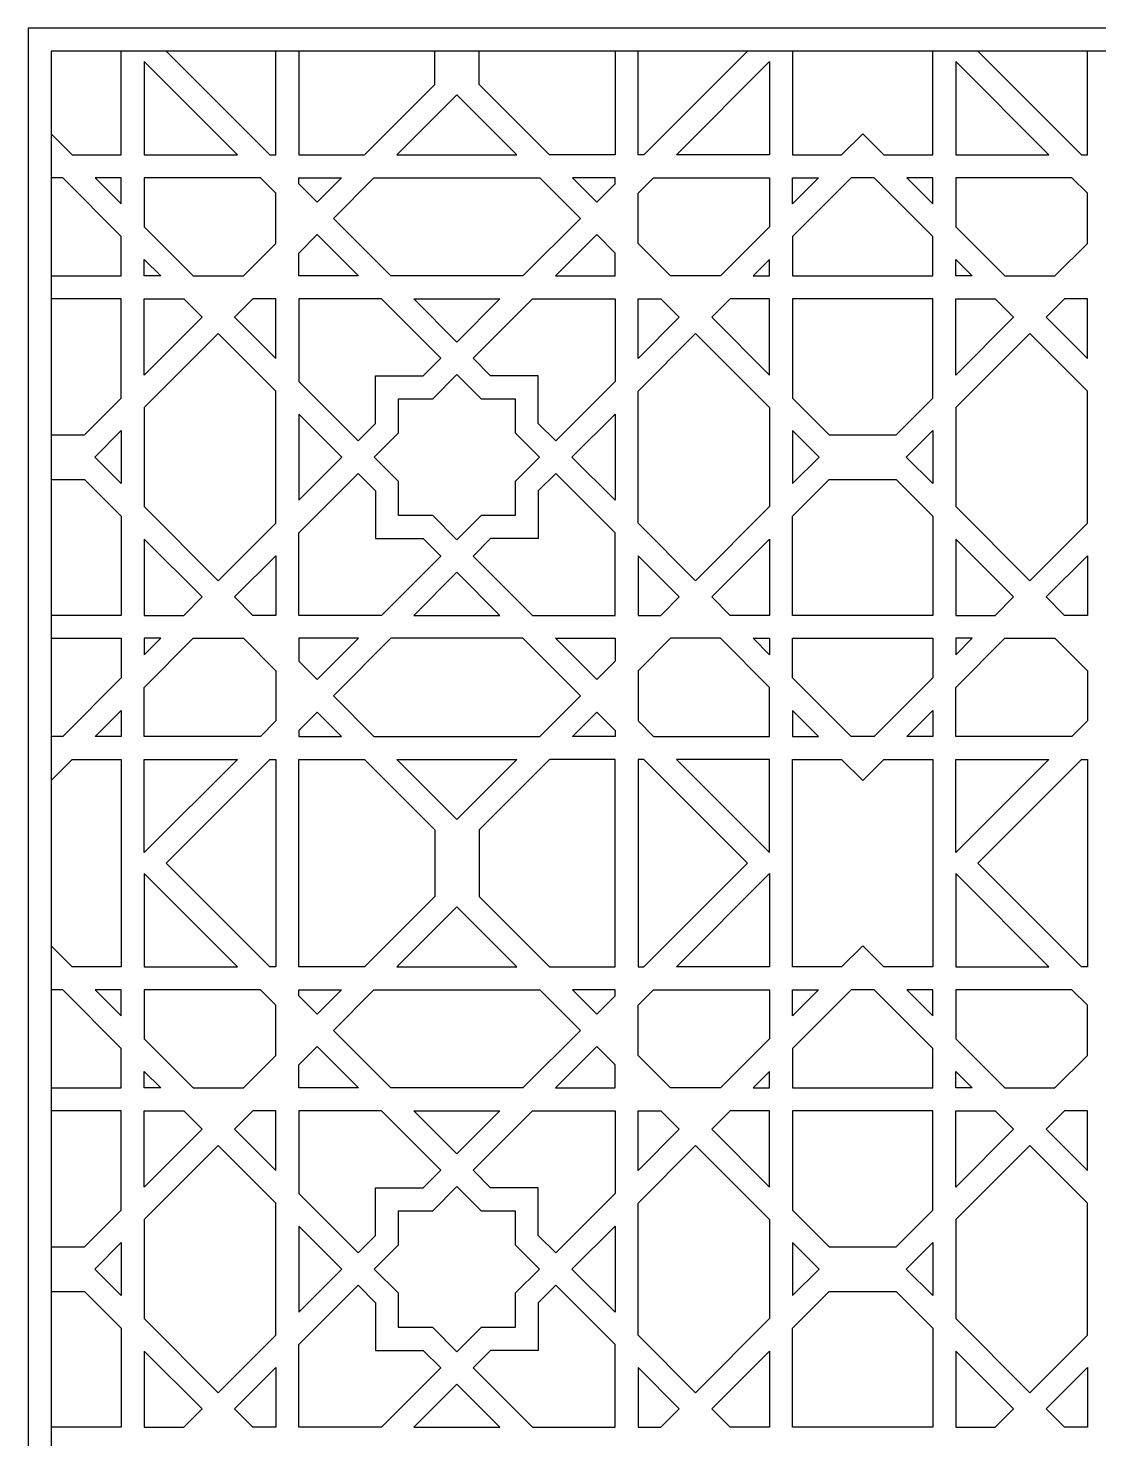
# Model space of a CAD drawing. Header units: millimetres. Extents: x 212 to 644, y 1390 to 1822.
# Drawn here: x 211.8 to 398.4, y 1576.6 to 1822.4 of the extents above; entities that cross this region are included whole.
import ezdxf

# ---------------------------------------------------------------- set-up
doc = ezdxf.new("R2010")
doc.units = ezdxf.units.MM
doc.layers.add('Layer 05', color=18, linetype='Continuous', true_color=0x000000)

msp = doc.modelspace()

# ---------------------------------------------------------------- linework, layer by layer
at = {"layer": 'Layer 05'}
for p, q in [((211.75, 1822.35), (211.75, 1390.02)), ((644.08, 1822.35), (211.75, 1822.35)), ((640.08, 1818.35), (215.75, 1818.35)), ((215.75, 1818.35), (215.75, 1394.02)), ((227.97, 1800.28), (227.97, 1818.35)), ((248.22, 1800.28), (231.97, 1816.53)), ((231.97, 1816.53), (231.97, 1800.28)), ((235.8, 1818.35), (253.87, 1800.28)), ((254.91, 1800.28), (254.91, 1818.35)), ((258.91, 1818.35), (258.91, 1800.28)), ((282.6, 1812.53), (282.6, 1818.35)), ((290.35, 1812.53), (290.35, 1818.35)), ((314.04, 1818.35), (314.04, 1800.28)), ((318.04, 1800.28), (318.04, 1818.35)), ((337.14, 1818.35), (319.07, 1800.28)), ((324.73, 1800.28), (340.97, 1816.53)), ((340.97, 1816.53), (340.97, 1800.28)), ((344.97, 1818.35), (344.97, 1800.28)), ((369.42, 1800.28), (369.42, 1818.35)), ((389.66, 1800.28), (373.42, 1816.53)), ((373.42, 1816.53), (373.42, 1800.28)), ((377.25, 1818.35), (395.32, 1800.28)), ((396.36, 1800.28), (396.36, 1818.35)), ((270.35, 1800.28), (282.6, 1812.53)), ((302.6, 1800.28), (290.35, 1812.53)), ((286.47, 1810.75), (276, 1800.28)), ((296.94, 1800.28), (286.47, 1810.75)), ((215.75, 1803.95), (219.42, 1800.28)), ((353.52, 1800.28), (357.2, 1803.95)), ((357.2, 1803.95), (360.87, 1800.28)), ((219.42, 1800.28), (227.97, 1800.28)), ((231.97, 1800.28), (248.22, 1800.28)), ((253.87, 1800.28), (254.91, 1800.28)), ((258.91, 1800.28), (270.35, 1800.28)), ((276, 1800.28), (296.94, 1800.28)), ((314.04, 1800.28), (302.6, 1800.28)), ((319.07, 1800.28), (318.04, 1800.28)), ((340.97, 1800.28), (324.73, 1800.28)), ((344.97, 1800.28), (353.52, 1800.28)), ((360.87, 1800.28), (369.42, 1800.28)), ((373.42, 1800.28), (389.66, 1800.28)), ((395.32, 1800.28), (396.36, 1800.28)), ((217.77, 1796.28), (215.75, 1796.28)), ((227.97, 1786.08), (217.77, 1796.28)), ((223.42, 1796.28), (227.97, 1791.73)), ((227.97, 1796.28), (223.42, 1796.28)), ((227.97, 1791.73), (227.97, 1796.28)), ((252.22, 1796.28), (231.97, 1796.28)), ((231.97, 1796.28), (231.97, 1787.73)), ((254.91, 1793.59), (252.22, 1796.28)), ((258.91, 1795.24), (258.91, 1796.28)), ((258.91, 1796.28), (266.35, 1796.28)), ((266.35, 1796.28), (262.11, 1792.05)), ((264.94, 1789.22), (272, 1796.28)), ((272, 1796.28), (286.47, 1796.28)), ((286.47, 1796.28), (300.94, 1796.28)), ((300.94, 1796.28), (308.01, 1789.22)), ((314.04, 1796.28), (306.6, 1796.28)), ((306.6, 1796.28), (310.84, 1792.05)), ((314.04, 1795.24), (314.04, 1796.28)), ((318.04, 1793.59), (320.73, 1796.28)), ((320.73, 1796.28), (340.97, 1796.28)), ((340.97, 1796.28), (340.97, 1787.73)), ((355.18, 1796.28), (344.97, 1786.08)), ((349.52, 1796.28), (344.97, 1791.73)), ((344.97, 1791.73), (344.97, 1796.28)), ((344.97, 1796.28), (349.52, 1796.28)), ((357.2, 1796.28), (355.18, 1796.28)), ((359.21, 1796.28), (357.2, 1796.28)), ((369.42, 1786.08), (359.21, 1796.28)), ((364.87, 1796.28), (369.42, 1791.73)), ((369.42, 1796.28), (364.87, 1796.28)), ((369.42, 1791.73), (369.42, 1796.28)), ((393.66, 1796.28), (373.42, 1796.28)), ((373.42, 1796.28), (373.42, 1787.73)), ((396.36, 1793.59), (393.66, 1796.28)), ((262.11, 1792.05), (258.91, 1795.24)), ((310.84, 1792.05), (314.04, 1795.24)), ((254.91, 1784.85), (254.91, 1793.59)), ((318.04, 1784.85), (318.04, 1793.59)), ((396.36, 1784.85), (396.36, 1793.59)), ((274.97, 1779.19), (264.94, 1789.22)), ((308.01, 1789.22), (297.98, 1779.19)), ((231.97, 1787.73), (240.52, 1779.19)), ((340.97, 1787.73), (332.43, 1779.19)), ((373.42, 1787.73), (381.96, 1779.19)), ((227.97, 1779.19), (227.97, 1786.08)), ((249.26, 1779.19), (254.91, 1784.85)), ((258.91, 1783.19), (262.11, 1786.39)), ((262.11, 1786.39), (269.31, 1779.19)), ((310.84, 1786.39), (303.64, 1779.19)), ((314.04, 1783.19), (310.84, 1786.39)), ((323.69, 1779.19), (318.04, 1784.85)), ((344.97, 1786.08), (344.97, 1779.19)), ((369.42, 1779.19), (369.42, 1786.08)), ((390.7, 1779.19), (396.36, 1784.85)), ((231.97, 1779.19), (231.97, 1782.08)), ((231.97, 1782.08), (234.86, 1779.19)), ((258.91, 1779.19), (258.91, 1783.19)), ((314.04, 1779.19), (314.04, 1783.19)), ((340.97, 1782.08), (338.09, 1779.19)), ((340.97, 1779.19), (340.97, 1782.08)), ((373.42, 1779.19), (373.42, 1782.08)), ((373.42, 1782.08), (376.3, 1779.19)), ((215.75, 1779.19), (227.97, 1779.19)), ((234.86, 1779.19), (231.97, 1779.19)), ((240.52, 1779.19), (249.26, 1779.19)), ((269.31, 1779.19), (258.91, 1779.19)), ((297.98, 1779.19), (274.97, 1779.19)), ((303.64, 1779.19), (314.04, 1779.19)), ((332.43, 1779.19), (323.69, 1779.19)), ((338.09, 1779.19), (340.97, 1779.19)), ((344.97, 1779.19), (369.42, 1779.19)), ((376.3, 1779.19), (373.42, 1779.19)), ((381.96, 1779.19), (390.7, 1779.19)), ((227.97, 1775.19), (215.75, 1775.19)), ((227.97, 1757.91), (227.97, 1775.19)), ((231.97, 1761.91), (231.97, 1775.19)), ((231.97, 1775.19), (238.86, 1775.19)), ((238.86, 1775.19), (242.06, 1771.99)), ((250.91, 1775.19), (247.71, 1771.99)), ((254.91, 1775.19), (250.91, 1775.19)), ((254.91, 1764.79), (254.91, 1775.19)), ((273.31, 1775.19), (258.91, 1775.19)), ((258.91, 1775.19), (258.91, 1760.79)), ((283.65, 1764.85), (273.31, 1775.19)), ((286.47, 1767.68), (278.97, 1775.19)), ((278.97, 1775.19), (293.98, 1775.19)), ((293.98, 1775.19), (286.47, 1767.68)), ((289.3, 1764.85), (299.64, 1775.19)), ((299.64, 1775.19), (314.04, 1775.19)), ((314.04, 1775.19), (314.04, 1760.79)), ((318.04, 1764.79), (318.04, 1775.19)), ((318.04, 1775.19), (322.04, 1775.19)), ((322.04, 1775.19), (325.23, 1771.99)), ((334.09, 1775.19), (330.89, 1771.99)), ((340.97, 1775.19), (334.09, 1775.19)), ((340.97, 1761.91), (340.97, 1775.19)), ((357.2, 1775.19), (344.97, 1775.19)), ((344.97, 1775.19), (344.97, 1757.91)), ((369.42, 1775.19), (357.2, 1775.19)), ((369.42, 1757.91), (369.42, 1775.19)), ((373.42, 1761.91), (373.42, 1775.19)), ((373.42, 1775.19), (380.3, 1775.19)), ((380.3, 1775.19), (383.5, 1771.99)), ((392.36, 1775.19), (389.16, 1771.99)), ((396.36, 1775.19), (392.36, 1775.19)), ((396.36, 1764.79), (396.36, 1775.19)), ((242.06, 1771.99), (231.97, 1761.91)), ((247.71, 1771.99), (254.91, 1764.79)), ((325.23, 1771.99), (318.04, 1764.79)), ((330.89, 1771.99), (340.97, 1761.91)), ((383.5, 1771.99), (373.42, 1761.91)), ((389.16, 1771.99), (396.36, 1764.79)), ((244.89, 1769.16), (231.97, 1756.25)), ((254.91, 1759.14), (244.89, 1769.16)), ((318.04, 1759.14), (328.06, 1769.16)), ((328.06, 1769.16), (340.97, 1756.25)), ((386.33, 1769.16), (373.42, 1756.25)), ((396.36, 1759.14), (386.33, 1769.16)), ((280.6, 1761.81), (283.65, 1764.85)), ((292.35, 1761.81), (289.3, 1764.85)), ((282.26, 1757.81), (286.47, 1762.03)), ((286.47, 1762.03), (290.69, 1757.81)), ((258.91, 1760.79), (269.25, 1750.46)), ((272.29, 1753.5), (272.29, 1761.81)), ((272.29, 1761.81), (280.6, 1761.81)), ((300.65, 1761.81), (292.35, 1761.81)), ((300.65, 1753.5), (300.65, 1761.81)), ((314.04, 1760.79), (303.7, 1750.46)), ((221.57, 1751.5), (227.97, 1757.91)), ((254.91, 1747.63), (254.91, 1759.14)), ((276.29, 1751.85), (276.29, 1757.81)), ((276.29, 1757.81), (282.26, 1757.81)), ((290.69, 1757.81), (296.65, 1757.81)), ((296.65, 1757.81), (296.65, 1751.85)), ((318.04, 1747.63), (318.04, 1759.14)), ((344.97, 1757.91), (351.38, 1751.5)), ((363.01, 1751.5), (369.42, 1757.91)), ((396.36, 1747.63), (396.36, 1759.14)), ((231.97, 1756.25), (231.97, 1739.01)), ((266.42, 1747.63), (258.91, 1755.14)), ((258.91, 1755.14), (258.91, 1740.12)), ((306.53, 1747.63), (314.04, 1755.14)), ((314.04, 1755.14), (314.04, 1740.12)), ((340.97, 1756.25), (340.97, 1739.01)), ((373.42, 1756.25), (373.42, 1739.01)), ((223.35, 1747.63), (227.97, 1752.25)), ((227.97, 1752.25), (227.97, 1743.01)), ((269.25, 1750.46), (272.29, 1753.5)), ((303.7, 1750.46), (300.65, 1753.5)), ((349.6, 1747.63), (344.97, 1752.25)), ((344.97, 1752.25), (344.97, 1743.01)), ((364.8, 1747.63), (369.42, 1752.25)), ((369.42, 1752.25), (369.42, 1743.01)), ((215.75, 1751.5), (221.57, 1751.5)), ((272.08, 1747.63), (276.29, 1751.85)), ((296.65, 1751.85), (300.87, 1747.63)), ((351.38, 1751.5), (363.01, 1751.5)), ((227.97, 1743.01), (223.35, 1747.63)), ((254.91, 1736.12), (254.91, 1747.63)), ((258.91, 1740.12), (266.42, 1747.63)), ((276.29, 1743.41), (272.08, 1747.63)), ((300.87, 1747.63), (296.65, 1743.41)), ((314.04, 1740.12), (306.53, 1747.63)), ((318.04, 1736.12), (318.04, 1747.63)), ((344.97, 1743.01), (349.6, 1747.63)), ((369.42, 1743.01), (364.8, 1747.63)), ((396.36, 1736.12), (396.36, 1747.63)), ((258.91, 1734.46), (269.25, 1744.8)), ((269.25, 1744.8), (272.29, 1741.76)), ((303.7, 1744.8), (300.65, 1741.76)), ((314.04, 1734.46), (303.7, 1744.8)), ((215.75, 1743.75), (221.57, 1743.75)), ((221.57, 1743.75), (227.97, 1737.35)), ((276.29, 1737.45), (276.29, 1743.41)), ((296.65, 1743.41), (296.65, 1737.45)), ((344.97, 1737.35), (351.38, 1743.75)), ((351.38, 1743.75), (363.01, 1743.75)), ((363.01, 1743.75), (369.42, 1737.35)), ((272.29, 1741.76), (272.29, 1733.45)), ((300.65, 1741.76), (300.65, 1733.45)), ((227.97, 1737.35), (227.97, 1720.07)), ((231.97, 1739.01), (244.89, 1726.09)), ((282.26, 1737.45), (276.29, 1737.45)), ((286.47, 1733.23), (282.26, 1737.45)), ((290.69, 1737.45), (286.47, 1733.23)), ((296.65, 1737.45), (290.69, 1737.45)), ((340.97, 1739.01), (328.06, 1726.09)), ((344.97, 1720.07), (344.97, 1737.35)), ((369.42, 1737.35), (369.42, 1720.07)), ((373.42, 1739.01), (386.33, 1726.09)), ((244.89, 1726.09), (254.91, 1736.12)), ((328.06, 1726.09), (318.04, 1736.12)), ((386.33, 1726.09), (396.36, 1736.12)), ((242.06, 1723.27), (231.97, 1733.35)), ((231.97, 1733.35), (231.97, 1720.07)), ((258.91, 1720.07), (258.91, 1734.46)), ((272.29, 1733.45), (280.6, 1733.45)), ((280.6, 1733.45), (283.65, 1730.4)), ((292.35, 1733.45), (289.3, 1730.4)), ((300.65, 1733.45), (292.35, 1733.45)), ((314.04, 1720.07), (314.04, 1734.46)), ((330.89, 1723.27), (340.97, 1733.35)), ((340.97, 1733.35), (340.97, 1720.07)), ((383.5, 1723.27), (373.42, 1733.35)), ((373.42, 1733.35), (373.42, 1720.07)), ((247.71, 1723.27), (254.91, 1730.46)), ((254.91, 1730.46), (254.91, 1720.07)), ((283.65, 1730.4), (273.31, 1720.07)), ((289.3, 1730.4), (299.64, 1720.07)), ((325.23, 1723.27), (318.04, 1730.46)), ((318.04, 1730.46), (318.04, 1720.07)), ((389.16, 1723.27), (396.36, 1730.46)), ((396.36, 1730.46), (396.36, 1720.07)), ((286.47, 1727.58), (278.97, 1720.07)), ((293.98, 1720.07), (286.47, 1727.58)), ((238.86, 1720.07), (242.06, 1723.27)), ((250.91, 1720.07), (247.71, 1723.27)), ((322.04, 1720.07), (325.23, 1723.27)), ((334.09, 1720.07), (330.89, 1723.27)), ((380.3, 1720.07), (383.5, 1723.27)), ((392.36, 1720.07), (389.16, 1723.27)), ((227.97, 1720.07), (215.75, 1720.07)), ((231.97, 1720.07), (238.86, 1720.07)), ((254.91, 1720.07), (250.91, 1720.07)), ((273.31, 1720.07), (258.91, 1720.07)), ((278.97, 1720.07), (293.98, 1720.07)), ((299.64, 1720.07), (314.04, 1720.07)), ((318.04, 1720.07), (322.04, 1720.07)), ((340.97, 1720.07), (334.09, 1720.07)), ((357.2, 1720.07), (344.97, 1720.07)), ((369.42, 1720.07), (357.2, 1720.07)), ((373.42, 1720.07), (380.3, 1720.07)), ((396.36, 1720.07), (392.36, 1720.07)), ((215.75, 1716.07), (227.97, 1716.07)), ((227.97, 1716.07), (227.97, 1709.18)), ((234.86, 1716.07), (231.97, 1716.07)), ((231.97, 1716.07), (231.97, 1713.18)), ((231.97, 1713.18), (234.86, 1716.07)), ((231.97, 1707.52), (240.52, 1716.07)), ((240.52, 1716.07), (249.26, 1716.07)), ((249.26, 1716.07), (254.91, 1710.41)), ((258.91, 1716.07), (258.91, 1712.07)), ((269.31, 1716.07), (258.91, 1716.07)), ((262.11, 1708.87), (269.31, 1716.07)), ((274.97, 1716.07), (264.94, 1706.04)), ((297.98, 1716.07), (274.97, 1716.07)), ((308.01, 1706.04), (297.98, 1716.07)), ((310.84, 1708.87), (303.64, 1716.07)), ((303.64, 1716.07), (314.04, 1716.07)), ((314.04, 1716.07), (314.04, 1712.07)), ((323.69, 1716.07), (318.04, 1710.41)), ((332.43, 1716.07), (323.69, 1716.07)), ((340.97, 1707.52), (332.43, 1716.07)), ((338.09, 1716.07), (340.97, 1716.07)), ((340.97, 1713.18), (338.09, 1716.07)), ((340.97, 1716.07), (340.97, 1713.18)), ((344.97, 1709.18), (344.97, 1716.07)), ((344.97, 1716.07), (369.42, 1716.07)), ((369.42, 1716.07), (369.42, 1709.18)), ((376.3, 1716.07), (373.42, 1716.07)), ((373.42, 1716.07), (373.42, 1713.18)), ((373.42, 1713.18), (376.3, 1716.07)), ((373.42, 1707.52), (381.96, 1716.07)), ((381.96, 1716.07), (390.7, 1716.07)), ((390.7, 1716.07), (396.36, 1710.41)), ((254.91, 1710.41), (254.91, 1701.67)), ((258.91, 1712.07), (262.11, 1708.87)), ((314.04, 1712.07), (310.84, 1708.87)), ((318.04, 1710.41), (318.04, 1701.67)), ((396.36, 1710.41), (396.36, 1701.67)), ((227.97, 1709.18), (217.77, 1698.98)), ((355.18, 1698.98), (344.97, 1709.18)), ((369.42, 1709.18), (359.21, 1698.98)), ((231.97, 1698.98), (231.97, 1707.52)), ((264.94, 1706.04), (272, 1698.98)), ((300.94, 1698.98), (308.01, 1706.04)), ((340.97, 1698.98), (340.97, 1707.52)), ((373.42, 1698.98), (373.42, 1707.52)), ((223.42, 1698.98), (227.97, 1703.52)), ((227.97, 1703.52), (227.97, 1698.98)), ((262.11, 1703.21), (258.91, 1700.01)), ((266.35, 1698.98), (262.11, 1703.21)), ((306.6, 1698.98), (310.84, 1703.21)), ((310.84, 1703.21), (314.04, 1700.01)), ((349.52, 1698.98), (344.97, 1703.52)), ((344.97, 1703.52), (344.97, 1698.98)), ((364.87, 1698.98), (369.42, 1703.52)), ((369.42, 1703.52), (369.42, 1698.98)), ((254.91, 1701.67), (252.22, 1698.98)), ((318.04, 1701.67), (320.73, 1698.98)), ((396.36, 1701.67), (393.66, 1698.98)), ((217.77, 1698.98), (215.75, 1698.98)), ((227.97, 1698.98), (223.42, 1698.98)), ((252.22, 1698.98), (231.97, 1698.98)), ((258.91, 1700.01), (258.91, 1698.98)), ((258.91, 1698.98), (266.35, 1698.98)), ((272, 1698.98), (286.47, 1698.98)), ((286.47, 1698.98), (300.94, 1698.98)), ((314.04, 1698.98), (306.6, 1698.98)), ((314.04, 1700.01), (314.04, 1698.98)), ((320.73, 1698.98), (340.97, 1698.98)), ((344.97, 1698.98), (349.52, 1698.98)), ((357.2, 1698.98), (355.18, 1698.98)), ((359.21, 1698.98), (357.2, 1698.98)), ((369.42, 1698.98), (364.87, 1698.98)), ((393.66, 1698.98), (373.42, 1698.98)), ((215.75, 1691.3), (219.42, 1694.98)), ((219.42, 1694.98), (227.97, 1694.98)), ((227.97, 1694.98), (227.97, 1658.84)), ((248.22, 1694.98), (231.97, 1678.73)), ((231.97, 1678.73), (231.97, 1694.98)), ((231.97, 1694.98), (248.22, 1694.98)), ((235.8, 1676.91), (253.87, 1694.98)), ((253.87, 1694.98), (254.91, 1694.98)), ((254.91, 1694.98), (254.91, 1658.84)), ((258.91, 1676.91), (258.91, 1694.98)), ((258.91, 1694.98), (270.35, 1694.98)), ((270.35, 1694.98), (282.6, 1682.72)), ((286.47, 1684.51), (276, 1694.98)), ((276, 1694.98), (296.94, 1694.98)), ((296.94, 1694.98), (286.47, 1684.51)), ((302.6, 1694.98), (290.35, 1682.72)), ((314.04, 1694.98), (302.6, 1694.98)), ((314.04, 1676.91), (314.04, 1694.98)), ((319.07, 1694.98), (318.04, 1694.98)), ((318.04, 1694.98), (318.04, 1658.84)), ((337.14, 1676.91), (319.07, 1694.98)), ((324.73, 1694.98), (340.97, 1678.73)), ((340.97, 1694.98), (324.73, 1694.98)), ((340.97, 1678.73), (340.97, 1694.98)), ((344.97, 1658.84), (344.97, 1694.98)), ((344.97, 1694.98), (353.52, 1694.98)), ((353.52, 1694.98), (357.2, 1691.3)), ((357.2, 1691.3), (360.87, 1694.98)), ((360.87, 1694.98), (369.42, 1694.98)), ((369.42, 1694.98), (369.42, 1658.84)), ((389.66, 1694.98), (373.42, 1678.73)), ((373.42, 1678.73), (373.42, 1694.98)), ((373.42, 1694.98), (389.66, 1694.98)), ((377.25, 1676.91), (395.32, 1694.98)), ((395.32, 1694.98), (396.36, 1694.98)), ((396.36, 1694.98), (396.36, 1658.84)), ((282.6, 1682.72), (282.6, 1671.09)), ((290.35, 1682.72), (290.35, 1671.09)), ((253.87, 1658.84), (235.8, 1676.91)), ((258.91, 1658.84), (258.91, 1676.91)), ((314.04, 1658.84), (314.04, 1676.91)), ((319.07, 1658.84), (337.14, 1676.91)), ((395.32, 1658.84), (377.25, 1676.91)), ((248.22, 1658.84), (231.97, 1675.08)), ((231.97, 1675.08), (231.97, 1658.84)), ((324.73, 1658.84), (340.97, 1675.08)), ((340.97, 1675.08), (340.97, 1658.84)), ((389.66, 1658.84), (373.42, 1675.08)), ((373.42, 1675.08), (373.42, 1658.84)), ((282.6, 1671.09), (270.35, 1658.84)), ((290.35, 1671.09), (302.6, 1658.84)), ((286.47, 1669.31), (276, 1658.84)), ((296.94, 1658.84), (286.47, 1669.31)), ((219.42, 1658.84), (215.75, 1662.51)), ((357.2, 1662.51), (353.52, 1658.84)), ((360.87, 1658.84), (357.2, 1662.51)), ((227.97, 1658.84), (219.42, 1658.84)), ((231.97, 1658.84), (248.22, 1658.84)), ((254.91, 1658.84), (253.87, 1658.84)), ((270.35, 1658.84), (258.91, 1658.84)), ((276, 1658.84), (296.94, 1658.84)), ((302.6, 1658.84), (314.04, 1658.84)), ((318.04, 1658.84), (319.07, 1658.84)), ((340.97, 1658.84), (324.73, 1658.84)), ((353.52, 1658.84), (344.97, 1658.84)), ((369.42, 1658.84), (360.87, 1658.84)), ((373.42, 1658.84), (389.66, 1658.84)), ((396.36, 1658.84), (395.32, 1658.84)), ((217.77, 1654.84), (215.75, 1654.84)), ((227.97, 1644.63), (217.77, 1654.84)), ((223.42, 1654.84), (227.97, 1650.29)), ((227.97, 1654.84), (223.42, 1654.84)), ((227.97, 1650.29), (227.97, 1654.84)), ((252.22, 1654.84), (231.97, 1654.84)), ((231.97, 1654.84), (231.97, 1646.29)), ((254.91, 1652.14), (252.22, 1654.84)), ((258.91, 1653.8), (258.91, 1654.84)), ((258.91, 1654.84), (266.35, 1654.84)), ((262.11, 1650.6), (258.91, 1653.8)), ((266.35, 1654.84), (262.11, 1650.6)), ((264.94, 1647.77), (272, 1654.84)), ((272, 1654.84), (286.47, 1654.84)), ((286.47, 1654.84), (300.94, 1654.84)), ((300.94, 1654.84), (308.01, 1647.77)), ((314.04, 1654.84), (306.6, 1654.84)), ((306.6, 1654.84), (310.84, 1650.6)), ((310.84, 1650.6), (314.04, 1653.8)), ((314.04, 1653.8), (314.04, 1654.84)), ((318.04, 1652.14), (320.73, 1654.84)), ((320.73, 1654.84), (340.97, 1654.84)), ((340.97, 1654.84), (340.97, 1646.29)), ((355.18, 1654.84), (344.97, 1644.63)), ((349.52, 1654.84), (344.97, 1650.29)), ((344.97, 1650.29), (344.97, 1654.84)), ((344.97, 1654.84), (349.52, 1654.84)), ((359.21, 1654.84), (355.18, 1654.84)), ((369.42, 1644.63), (359.21, 1654.84)), ((364.87, 1654.84), (369.42, 1650.29)), ((369.42, 1654.84), (364.87, 1654.84)), ((369.42, 1650.29), (369.42, 1654.84)), ((393.66, 1654.84), (373.42, 1654.84)), ((373.42, 1654.84), (373.42, 1646.29)), ((396.36, 1652.14), (393.66, 1654.84)), ((254.91, 1643.4), (254.91, 1652.14)), ((318.04, 1643.4), (318.04, 1652.14)), ((396.36, 1643.4), (396.36, 1652.14)), ((274.97, 1637.75), (264.94, 1647.77)), ((308.01, 1647.77), (297.98, 1637.75)), ((227.97, 1637.75), (227.97, 1644.63)), ((231.97, 1646.29), (240.52, 1637.75)), ((258.91, 1641.75), (262.11, 1644.94)), ((262.11, 1644.94), (269.31, 1637.75)), ((310.84, 1644.94), (303.64, 1637.75)), ((314.04, 1641.75), (310.84, 1644.94)), ((340.97, 1646.29), (332.43, 1637.75)), ((344.97, 1644.63), (344.97, 1637.75)), ((369.42, 1637.75), (369.42, 1644.63)), ((373.42, 1646.29), (381.96, 1637.75)), ((249.26, 1637.75), (254.91, 1643.4)), ((258.91, 1637.75), (258.91, 1641.75)), ((314.04, 1637.75), (314.04, 1641.75)), ((323.69, 1637.75), (318.04, 1643.4)), ((390.7, 1637.75), (396.36, 1643.4)), ((231.97, 1637.75), (231.97, 1640.63)), ((231.97, 1640.63), (234.86, 1637.75)), ((340.97, 1640.63), (338.09, 1637.75)), ((340.97, 1637.75), (340.97, 1640.63)), ((373.42, 1637.75), (373.42, 1640.63)), ((373.42, 1640.63), (376.3, 1637.75)), ((215.75, 1637.75), (227.97, 1637.75)), ((234.86, 1637.75), (231.97, 1637.75)), ((240.52, 1637.75), (249.26, 1637.75)), ((269.31, 1637.75), (258.91, 1637.75)), ((297.98, 1637.75), (274.97, 1637.75)), ((303.64, 1637.75), (314.04, 1637.75)), ((332.43, 1637.75), (323.69, 1637.75)), ((338.09, 1637.75), (340.97, 1637.75)), ((344.97, 1637.75), (357.2, 1637.75)), ((357.2, 1637.75), (369.42, 1637.75)), ((376.3, 1637.75), (373.42, 1637.75)), ((381.96, 1637.75), (390.7, 1637.75)), ((227.97, 1633.75), (215.75, 1633.75)), ((227.97, 1616.46), (227.97, 1633.75)), ((231.97, 1620.46), (231.97, 1633.75)), ((231.97, 1633.75), (238.86, 1633.75)), ((238.86, 1633.75), (242.06, 1630.55)), ((250.91, 1633.75), (247.71, 1630.55)), ((254.91, 1633.75), (250.91, 1633.75)), ((254.91, 1623.35), (254.91, 1633.75)), ((273.31, 1633.75), (258.91, 1633.75)), ((258.91, 1633.75), (258.91, 1619.35)), ((283.65, 1623.41), (273.31, 1633.75)), ((286.47, 1626.24), (278.97, 1633.75)), ((278.97, 1633.75), (293.98, 1633.75)), ((293.98, 1633.75), (286.47, 1626.24)), ((289.3, 1623.41), (299.64, 1633.75)), ((299.64, 1633.75), (314.04, 1633.75)), ((314.04, 1633.75), (314.04, 1619.35)), ((318.04, 1623.35), (318.04, 1633.75)), ((318.04, 1633.75), (322.04, 1633.75)), ((322.04, 1633.75), (325.23, 1630.55)), ((334.09, 1633.75), (330.89, 1630.55)), ((340.97, 1633.75), (334.09, 1633.75)), ((340.97, 1620.46), (340.97, 1633.75)), ((357.2, 1633.75), (344.97, 1633.75)), ((344.97, 1633.75), (344.97, 1616.46)), ((369.42, 1633.75), (357.2, 1633.75)), ((369.42, 1616.46), (369.42, 1633.75)), ((373.42, 1620.46), (373.42, 1633.75)), ((373.42, 1633.75), (380.3, 1633.75)), ((380.3, 1633.75), (383.5, 1630.55)), ((392.36, 1633.75), (389.16, 1630.55)), ((396.36, 1633.75), (392.36, 1633.75)), ((396.36, 1623.35), (396.36, 1633.75)), ((242.06, 1630.55), (231.97, 1620.46)), ((247.71, 1630.55), (254.91, 1623.35)), ((325.23, 1630.55), (318.04, 1623.35)), ((330.89, 1630.55), (340.97, 1620.46)), ((383.5, 1630.55), (373.42, 1620.46)), ((389.16, 1630.55), (396.36, 1623.35)), ((244.89, 1627.72), (231.97, 1614.81)), ((254.91, 1617.69), (244.89, 1627.72)), ((318.04, 1617.69), (328.06, 1627.72)), ((328.06, 1627.72), (340.97, 1614.81)), ((386.33, 1627.72), (373.42, 1614.81)), ((396.36, 1617.69), (386.33, 1627.72)), ((280.6, 1620.36), (283.65, 1623.41)), ((292.35, 1620.36), (289.3, 1623.41)), ((258.91, 1619.35), (269.25, 1609.01)), ((272.29, 1612.06), (272.29, 1620.36)), ((272.29, 1620.36), (280.6, 1620.36)), ((282.26, 1616.36), (286.47, 1620.58)), ((286.47, 1620.58), (290.69, 1616.36)), ((300.65, 1620.36), (292.35, 1620.36)), ((300.65, 1612.06), (300.65, 1620.36)), ((314.04, 1619.35), (303.7, 1609.01)), ((254.91, 1606.18), (254.91, 1617.69)), ((318.04, 1606.18), (318.04, 1617.69)), ((396.36, 1606.18), (396.36, 1617.69)), ((221.57, 1610.06), (227.97, 1616.46)), ((231.97, 1614.81), (231.97, 1597.56)), ((276.29, 1610.4), (276.29, 1616.36)), ((276.29, 1616.36), (282.26, 1616.36)), ((290.69, 1616.36), (296.65, 1616.36)), ((296.65, 1616.36), (296.65, 1610.4)), ((340.97, 1614.81), (340.97, 1597.56)), ((344.97, 1616.46), (351.38, 1610.06)), ((363.01, 1610.06), (369.42, 1616.46)), ((373.42, 1614.81), (373.42, 1597.56)), ((266.42, 1606.18), (258.91, 1613.69)), ((258.91, 1613.69), (258.91, 1598.68)), ((269.25, 1609.01), (272.29, 1612.06)), ((303.7, 1609.01), (300.65, 1612.06)), ((306.53, 1606.18), (314.04, 1613.69)), ((314.04, 1613.69), (314.04, 1598.68)), ((215.75, 1610.06), (221.57, 1610.06)), ((223.35, 1606.18), (227.97, 1610.81)), ((227.97, 1610.81), (227.97, 1601.56)), ((272.08, 1606.18), (276.29, 1610.4)), ((296.65, 1610.4), (300.87, 1606.18)), ((349.6, 1606.18), (344.97, 1610.81)), ((344.97, 1610.81), (344.97, 1601.56)), ((351.38, 1610.06), (363.01, 1610.06)), ((364.8, 1606.18), (369.42, 1610.81)), ((369.42, 1610.81), (369.42, 1601.56)), ((227.97, 1601.56), (223.35, 1606.18)), ((254.91, 1594.68), (254.91, 1606.18)), ((258.91, 1598.68), (266.42, 1606.18)), ((276.29, 1601.97), (272.08, 1606.18)), ((300.87, 1606.18), (296.65, 1601.97)), ((314.04, 1598.68), (306.53, 1606.18)), ((318.04, 1594.68), (318.04, 1606.18)), ((344.97, 1601.56), (349.6, 1606.18)), ((369.42, 1601.56), (364.8, 1606.18)), ((396.36, 1594.68), (396.36, 1606.18)), ((215.75, 1602.31), (221.57, 1602.31)), ((221.57, 1602.31), (227.97, 1595.91)), ((258.91, 1593.02), (269.25, 1603.36)), ((269.25, 1603.36), (272.29, 1600.31)), ((303.7, 1603.36), (300.65, 1600.31)), ((314.04, 1593.02), (303.7, 1603.36)), ((344.97, 1595.91), (351.38, 1602.31)), ((351.38, 1602.31), (363.01, 1602.31)), ((363.01, 1602.31), (369.42, 1595.91)), ((272.29, 1600.31), (272.29, 1592.01)), ((276.29, 1596.01), (276.29, 1601.97)), ((296.65, 1601.97), (296.65, 1596.01)), ((300.65, 1600.31), (300.65, 1592.01)), ((231.97, 1597.56), (244.89, 1584.65)), ((340.97, 1597.56), (328.06, 1584.65)), ((373.42, 1597.56), (386.33, 1584.65)), ((227.97, 1595.91), (227.97, 1578.62)), ((282.26, 1596.01), (276.29, 1596.01)), ((286.47, 1591.79), (282.26, 1596.01)), ((290.69, 1596.01), (286.47, 1591.79)), ((296.65, 1596.01), (290.69, 1596.01)), ((344.97, 1578.62), (344.97, 1595.91)), ((369.42, 1595.91), (369.42, 1578.62)), ((244.89, 1584.65), (254.91, 1594.68)), ((258.91, 1578.62), (258.91, 1593.02)), ((314.04, 1578.62), (314.04, 1593.02)), ((328.06, 1584.65), (318.04, 1594.68)), ((386.33, 1584.65), (396.36, 1594.68)), ((242.06, 1581.82), (231.97, 1591.91)), ((231.97, 1591.91), (231.97, 1578.62)), ((272.29, 1592.01), (280.6, 1592.01)), ((280.6, 1592.01), (283.65, 1588.96)), ((292.35, 1592.01), (289.3, 1588.96)), ((300.65, 1592.01), (292.35, 1592.01)), ((330.89, 1581.82), (340.97, 1591.91)), ((340.97, 1591.91), (340.97, 1578.62)), ((383.5, 1581.82), (373.42, 1591.91)), ((373.42, 1591.91), (373.42, 1578.62)), ((247.71, 1581.82), (254.91, 1589.02)), ((254.91, 1589.02), (254.91, 1578.62)), ((283.65, 1588.96), (273.31, 1578.62)), ((289.3, 1588.96), (299.64, 1578.62)), ((325.23, 1581.82), (318.04, 1589.02)), ((318.04, 1589.02), (318.04, 1578.62)), ((389.16, 1581.82), (396.36, 1589.02)), ((396.36, 1589.02), (396.36, 1578.62)), ((286.47, 1586.13), (278.97, 1578.62)), ((293.98, 1578.62), (286.47, 1586.13)), ((238.86, 1578.62), (242.06, 1581.82)), ((250.91, 1578.62), (247.71, 1581.82)), ((322.04, 1578.62), (325.23, 1581.82)), ((334.09, 1578.62), (330.89, 1581.82)), ((380.3, 1578.62), (383.5, 1581.82)), ((392.36, 1578.62), (389.16, 1581.82)), ((227.97, 1578.62), (215.75, 1578.62)), ((231.97, 1578.62), (238.86, 1578.62)), ((254.91, 1578.62), (250.91, 1578.62)), ((273.31, 1578.62), (258.91, 1578.62)), ((278.97, 1578.62), (293.98, 1578.62)), ((299.64, 1578.62), (314.04, 1578.62)), ((318.04, 1578.62), (322.04, 1578.62)), ((340.97, 1578.62), (334.09, 1578.62)), ((357.2, 1578.62), (344.97, 1578.62)), ((369.42, 1578.62), (357.2, 1578.62)), ((373.42, 1578.62), (380.3, 1578.62)), ((396.36, 1578.62), (392.36, 1578.62))]:
    msp.add_line(p, q, dxfattribs=at)

doc.saveas('drawing.dxf')
